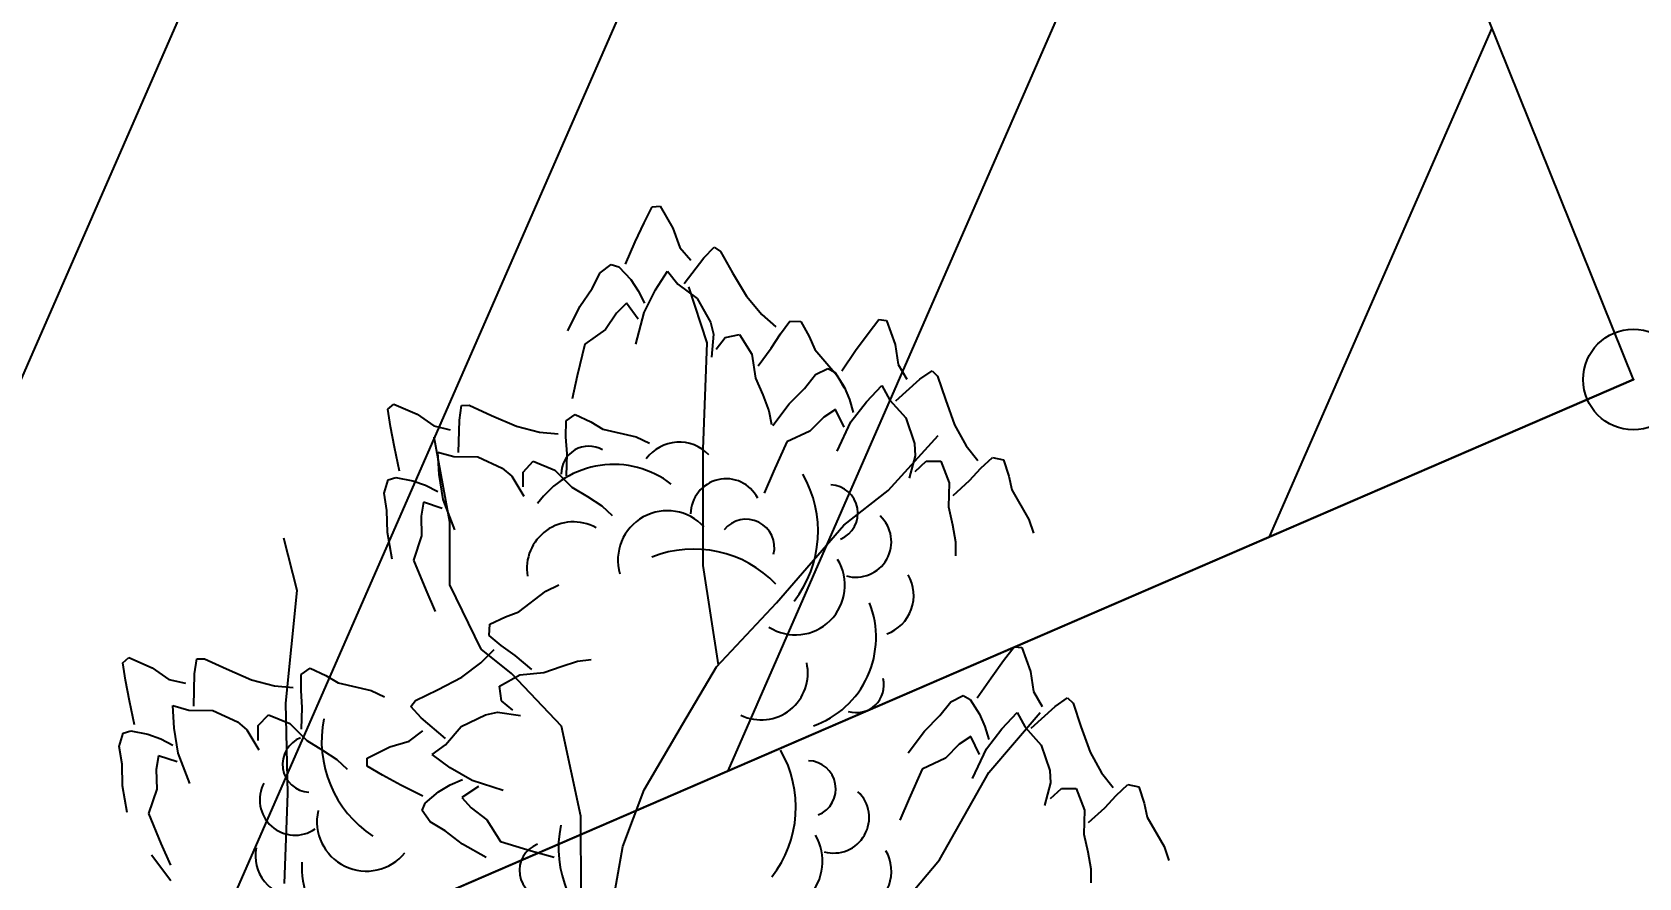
# Model space of a CAD drawing. Header units: millimetres. Extents: x 524954 to 526204, y 9523489 to 9524010.
# Drawn here: x 525715.86 to 525723.84, y 9523625.46 to 9523629.66 of the extents above; entities that cross this region are included whole.
import ezdxf

# ---------------------------------------------------------------- set-up
doc = ezdxf.new("R2010")
doc.units = ezdxf.units.MM
doc.header["$PDMODE"] = 32
doc.header["$PDSIZE"] = 0.5
doc.linetypes.add('ACAD_ISO12W100', pattern=[21, 12, -3, 0, -3, 0, -3])
for name, color, linetype in [('Arbre', 34, 'ACAD_ISO12W100'), ('Bati', 6, 'Continuous'), ('Bati_H', 1, 'Continuous'), ('Cloture', 7, 'Continuous'), ('TopoAlt', 3, 'Continuous'), ('TOPOJIS', 7, 'Continuous')]:
    doc.layers.add(name, color=color, linetype=linetype)
doc.styles.add('Simplex 1.0', font='Simplex.shx', dxfattribs={"width": 0.99, "height": 1})

# ---------------------------------------------------------------- blocks, each defined once
blk = doc.blocks.new('TCPOINT M')
at = {"color": 0}
blk.add_point((0, 0), dxfattribs=at)
at = {"layer": 'TopoAlt', "style": 'Simplex 1.0', "width": 0.99}
blk.add_attdef('ALT', (0.15, 0.15), '', height=1, dxfattribs=at)
blk = doc.blocks.new('v088')
at = {"color": 3, "linetype": 'Continuous'}
for p, q in [((-0.0239, 12.3184), (0.0161, 12.3965)), ((0.0161, 12.3965), (0.0546, 12.3999)), ((0.0546, 12.3999), (0.1184, 12.2906)), ((-0.0686, 12.2238), (-0.0239, 12.3184)), ((-0.1179, 12.1126), (-0.0686, 12.2238)), ((0.1184, 12.2906), (0.1522, 12.1952)), ((0.1522, 12.1952), (0.2074, 12.1313)), ((0.1746, 12.0155), (0.2717, 12.1435)), ((0.2717, 12.1435), (0.3242, 12.1966)), ((0.3242, 12.1966), (0.3557, 12.1751)), ((0.3557, 12.1751), (0.415, 12.0689)), ((-0.2828, 11.9912), (-0.2428, 12.0693)), ((-0.2428, 12.0693), (-0.1881, 12.111)), ((-0.1881, 12.111), (-0.1505, 12.0986)), ((-0.1505, 12.0986), (-0.0915, 12.0354)), ((0.0317, 11.9844), (0.0922, 12.0781)), ((0.0922, 12.0781), (0.1437, 12.0135)), ((0.415, 12.0689), (0.4841, 11.9528)), ((-0.344, 11.9013), (-0.2828, 11.9912)), ((-0.0915, 12.0354), (-0.0536, 11.98)), ((-0.0252, 11.8718), (0.0317, 11.9844)), ((0.1437, 12.0135), (0.2395, 11.9416)), ((-0.1123, 11.9179), (-0.1618, 11.8694)), ((-0.0542, 11.8389), (-0.1123, 11.9179)), ((-0.0536, 11.98), (-0.0225, 11.9193)), ((0.2395, 11.9416), (0.3048, 11.8248)), ((0.4841, 11.9528), (0.5601, 11.8616)), ((-0.4033, 11.7804), (-0.344, 11.9013)), ((-0.1618, 11.8694), (-0.2169, 11.7884)), ((-0.066, 11.7153), (-0.0252, 11.8718)), ((0.3048, 11.8248), (0.32, 11.7651)), ((0.5601, 11.8616), (0.6304, 11.8005)), ((0.6527, 11.7656), (0.6994, 11.8293)), ((0.6994, 11.8293), (0.7544, 11.828)), ((0.7544, 11.828), (0.796, 11.7537)), ((1.0886, 11.7676), (1.1424, 11.8368)), ((1.1424, 11.8368), (1.1809, 11.833)), ((1.1809, 11.833), (1.2232, 11.7138)), ((-0.2169, 11.7884), (-0.3202, 11.714)), ((0.32, 11.7651), (0.3106, 11.6498)), ((0.3344, 11.6895), (0.378, 11.7487)), ((0.378, 11.7487), (0.4498, 11.7623)), ((0.4498, 11.7623), (0.5114, 11.6644)), ((0.6075, 11.6944), (0.6527, 11.7656)), ((0.796, 11.7537), (0.824, 11.6885)), ((1.027, 11.683), (1.0886, 11.7676)), ((-0.3202, 11.714), (-0.3572, 11.5582)), ((0.5114, 11.6644), (0.5299, 11.5465)), ((0.5418, 11.6075), (0.6075, 11.6944)), ((0.824, 11.6885), (0.9344, 11.5607)), ((0.9578, 11.583), (1.027, 11.683)), ((1.2232, 11.7138), (1.2386, 11.6137)), ((0.827, 11.5637), (0.8886, 11.5945)), ((0.8886, 11.5945), (0.9232, 11.5753)), ((1.2386, 11.6137), (1.2809, 11.5407)), ((-0.3572, 11.5582), (-0.3824, 11.4437)), ((0.5299, 11.5465), (0.5653, 11.4632)), ((0.7732, 11.4945), (0.827, 11.5637)), ((0.9232, 11.5753), (0.9693, 11.5022)), ((0.9344, 11.5607), (0.97, 11.497)), ((1.0809, 11.4291), (1.1578, 11.5099)), ((1.1578, 11.5099), (1.1963, 11.4368)), ((1.2271, 11.433), (1.3463, 11.5407)), ((1.3463, 11.5407), (1.4079, 11.583)), ((1.4079, 11.583), (1.4348, 11.556)), ((1.4348, 11.556), (1.4733, 11.4406)), ((0.5653, 11.4632), (0.5962, 11.3829)), ((0.6962, 11.4176), (0.7732, 11.4945)), ((0.9693, 11.5022), (0.9963, 11.4406)), ((0.9963, 11.4406), (1.0155, 11.3753)), ((1.004, 11.3291), (1.0809, 11.4291)), ((1.1963, 11.4368), (1.2771, 11.3483)), ((1.4733, 11.4406), (1.5194, 11.3137)), ((-1.2987, 11.3921), (-1.2695, 11.4174)), ((-1.2853, 11.3054), (-1.2987, 11.3921)), ((-1.2695, 11.4174), (-1.1537, 11.3664)), ((-1.1537, 11.3664), (-1.0704, 11.3089)), ((-0.9434, 11.3371), (-0.9319, 11.4109)), ((-0.9319, 11.4109), (-0.8938, 11.412)), ((-0.8938, 11.412), (-0.7835, 11.3608)), ((-0.7835, 11.3608), (-0.6595, 11.3072)), ((-0.4126, 11.3334), (-0.3673, 11.3647)), ((-0.3673, 11.3647), (-0.2901, 11.3288)), ((0.5962, 11.3829), (0.6091, 11.3149)), ((0.6155, 11.3099), (0.6962, 11.4176)), ((0.8693, 11.3522), (0.8001, 11.2829)), ((0.927, 11.3906), (0.8693, 11.3522)), ((0.9693, 11.3022), (0.927, 11.3906)), ((1.2771, 11.3483), (1.3194, 11.2214)), ((-1.266, 11.2026), (-1.2853, 11.3054)), ((-1.0704, 11.3089), (-0.9882, 11.2895)), ((-0.9469, 11.1764), (-0.9434, 11.3371)), ((-0.6595, 11.3072), (-0.5444, 11.2779)), ((-0.5444, 11.2779), (-0.4516, 11.2697)), ((-0.4131, 11.2545), (-0.4126, 11.3334)), ((-0.2901, 11.3288), (-0.2291, 11.2925)), ((-0.2291, 11.2925), (-0.0648, 11.2537)), ((0.8001, 11.2829), (0.6847, 11.2291)), ((0.9347, 11.1829), (1.004, 11.3291)), ((1.5194, 11.3137), (1.5771, 11.2099)), ((-1.2408, 11.0836), (-1.266, 11.2026)), ((-0.4079, 11.1703), (-0.4131, 11.2545)), ((-0.0648, 11.2537), (0.0014, 11.223)), ((0.6847, 11.2291), (0.6193, 11.0829)), ((1.3194, 11.2214), (1.3232, 11.1598)), ((1.5771, 11.2099), (1.6348, 11.1368)), ((-1.0503, 11.1789), (-0.9708, 11.1567)), ((-1.0444, 11.0675), (-1.0503, 11.1789)), ((-0.9708, 11.1567), (-0.851, 11.1547)), ((-0.851, 11.1547), (-0.7296, 11.0984)), ((-0.6257, 11.0796), (-0.5755, 11.1328)), ((-0.5755, 11.1328), (-0.4682, 11.0896)), ((-0.4102, 11.0614), (-0.4079, 11.1703)), ((1.3232, 11.1598), (1.2925, 11.0483)), ((1.3232, 11.0829), (1.3771, 11.1329)), ((1.3771, 11.1329), (1.4502, 11.1329)), ((1.4502, 11.1329), (1.4925, 11.0252)), ((1.6502, 11.0983), (1.7079, 11.1522)), ((1.7079, 11.1522), (1.7617, 11.1406)), ((1.7617, 11.1406), (1.7887, 11.0598)), ((-1.3166, 10.9752), (-1.2967, 11.0411)), ((-1.2967, 11.0411), (-1.2589, 11.0531)), ((-1.2589, 11.0531), (-1.1741, 11.0365)), ((-1.1741, 11.0365), (-1.1109, 11.0139)), ((-1.0245, 10.9429), (-1.0444, 11.0675)), ((-0.7296, 11.0984), (-0.6822, 11.0589)), ((-0.6822, 11.0589), (-0.6222, 10.96)), ((-0.6263, 11.0061), (-0.6257, 11.0796)), ((-0.4682, 11.0896), (-0.3841, 11.005)), ((0.6193, 11.0829), (0.5731, 10.9752)), ((1.4925, 11.0252), (1.4886, 10.906)), ((1.5117, 10.9637), (1.5925, 11.0368)), ((1.5925, 11.0368), (1.6502, 11.0983)), ((1.7887, 11.0598), (1.8041, 10.9906)), ((-1.3032, 10.8885), (-1.3166, 10.9752)), ((-1.1109, 11.0139), (-1.0501, 10.983)), ((-0.3841, 11.005), (-0.3065, 10.9583)), ((-0.3065, 10.9583), (-0.2344, 10.9114)), ((1.8041, 10.9906), (1.8887, 10.8444)), ((-1.3, 10.7798), (-1.3032, 10.8885)), ((-1.122, 10.9292), (-1.1336, 10.8608)), ((-1.0286, 10.8992), (-1.122, 10.9292)), ((-0.9657, 10.7922), (-1.0245, 10.9429)), ((-0.2344, 10.9114), (-0.1841, 10.8638)), ((1.4886, 10.906), (1.5079, 10.8175)), ((-1.1336, 10.8608), (-1.1308, 10.7629)), ((1.5079, 10.8175), (1.5233, 10.7329)), ((1.8887, 10.8444), (1.9118, 10.7752)), ((-1.2771, 10.6471), (-1.3, 10.7798)), ((-1.1308, 10.7629), (-1.1708, 10.642)), ((1.5233, 10.7329), (1.5233, 10.6636)), ((-1.1708, 10.642), (-1.1094, 10.4942)), ((-1.1094, 10.4942), (-1.0628, 10.3867)), ((-0.648, 10.3846), (-0.514, 10.4875)), ((-0.514, 10.4875), (-0.4484, 10.5194)), ((-0.7957, 10.2682), (-0.7912, 10.3231)), ((-0.7912, 10.3231), (-0.7146, 10.3603)), ((-0.7146, 10.3603), (-0.648, 10.3846)), ((-0.7348, 10.218), (-0.7957, 10.2682)), ((-2.6162, 10.1323), (-2.587, 10.1577)), ((-2.587, 10.1577), (-2.4712, 10.1066)), ((-2.2608, 10.0773), (-2.2494, 10.1511)), ((-2.2494, 10.1511), (-2.2113, 10.1522)), ((-2.2113, 10.1522), (-2.101, 10.101)), ((-0.8359, 10.1311), (-0.7709, 10.1978)), ((-0.6662, 10.1688), (-0.7348, 10.218)), ((-0.5833, 10.0982), (-0.6662, 10.1688)), ((-0.3559, 10.1397), (-0.2873, 10.1487)), ((1.7617, 10.1424), (1.8156, 10.2117)), ((1.8156, 10.2117), (1.8541, 10.2078)), ((1.8541, 10.2078), (1.8964, 10.0886)), ((-2.6028, 10.0456), (-2.6162, 10.1323)), ((-2.4712, 10.1066), (-2.3879, 10.0492)), ((-2.2643, 9.9167), (-2.2608, 10.0773)), ((-2.101, 10.101), (-1.977, 10.0475)), ((-1.7305, 9.9947), (-1.7301, 10.0737)), ((-1.7301, 10.0737), (-1.6848, 10.1049)), ((-1.6848, 10.1049), (-1.6075, 10.069)), ((-1.6075, 10.069), (-1.5466, 10.0327)), ((-0.9313, 10.0604), (-0.8359, 10.1311)), ((-0.7431, 10.0152), (-0.6418, 10.0712)), ((-0.6418, 10.0712), (-0.5231, 10.0829)), ((-0.5231, 10.0829), (-0.4378, 10.1134)), ((-0.4378, 10.1134), (-0.3559, 10.1397)), ((1.7002, 10.0578), (1.7617, 10.1424)), ((1.8964, 10.0886), (1.9118, 9.9886)), ((-2.5835, 9.9428), (-2.6028, 10.0456)), ((-2.3879, 10.0492), (-2.3057, 10.0298)), ((-1.977, 10.0475), (-1.8618, 10.0181)), ((-1.8618, 10.0181), (-1.7691, 10.0099)), ((-1.7254, 9.9105), (-1.7305, 9.9947)), ((-1.5466, 10.0327), (-1.3822, 9.9939)), ((-1.3822, 9.9939), (-1.316, 9.9632)), ((-1.1606, 9.945), (-1.0512, 9.9981)), ((-1.0512, 9.9981), (-0.9313, 10.0604)), ((-0.7336, 9.9427), (-0.7431, 10.0152)), ((1.631, 9.9578), (1.7002, 10.0578)), ((1.9118, 9.9886), (1.9541, 9.9155)), ((-2.5582, 9.8238), (-2.5835, 9.9428)), ((-2.3678, 9.9191), (-2.2883, 9.8969)), ((-2.3619, 9.8077), (-2.3678, 9.9191)), ((-1.7277, 9.8016), (-1.7254, 9.9105)), ((-1.1838, 9.9148), (-1.1606, 9.945)), ((-1.1339, 9.8592), (-1.1838, 9.9148)), ((-0.677, 9.8958), (-0.7336, 9.9427)), ((1.4463, 9.8693), (1.5002, 9.9386)), ((1.5002, 9.9386), (1.5617, 9.9693)), ((1.5617, 9.9693), (1.5963, 9.9501)), ((1.5963, 9.9501), (1.6425, 9.877)), ((1.9002, 9.8078), (2.0195, 9.9155)), ((2.0195, 9.9155), (2.081, 9.9578)), ((2.081, 9.9578), (2.1079, 9.9309)), ((2.1079, 9.9309), (2.1464, 9.8155)), ((-2.2883, 9.8969), (-2.1685, 9.895)), ((-2.1685, 9.895), (-2.0471, 9.8386)), ((-2.0471, 9.8386), (-1.9997, 9.7992)), ((-1.9432, 9.8199), (-1.893, 9.873)), ((-1.893, 9.873), (-1.7856, 9.8299)), ((-1.7856, 9.8299), (-1.7015, 9.7452)), ((-1.0116, 9.755), (-1.1339, 9.8592)), ((-0.9342, 9.8156), (-0.8138, 9.874)), ((-0.8138, 9.874), (-0.7533, 9.8858)), ((-0.7533, 9.8858), (-0.6387, 9.8698)), ((1.3694, 9.7924), (1.4463, 9.8693)), ((1.6425, 9.877), (1.6694, 9.8155)), ((1.7541, 9.8039), (1.831, 9.8847)), ((1.831, 9.8847), (1.8695, 9.8116)), ((-2.634, 9.7155), (-2.6142, 9.7814)), ((-2.6142, 9.7814), (-2.5764, 9.7933)), ((-2.5764, 9.7933), (-2.4916, 9.7768)), ((-2.4916, 9.7768), (-2.4283, 9.7541)), ((-2.4283, 9.7541), (-2.3676, 9.7232)), ((-2.3419, 9.6831), (-2.3619, 9.8077)), ((-1.9997, 9.7992), (-1.9397, 9.7002)), ((-1.9438, 9.7464), (-1.9432, 9.8199)), ((-1.1923, 9.7429), (-1.1254, 9.7944)), ((-1.0114, 9.724), (-0.9342, 9.8156)), ((1.2886, 9.6847), (1.3694, 9.7924)), ((1.6002, 9.7655), (1.5425, 9.727)), ((1.6425, 9.677), (1.6002, 9.7655)), ((1.6694, 9.8155), (1.6887, 9.7501)), ((1.6771, 9.7039), (1.7541, 9.8039)), ((1.8695, 9.8116), (1.9502, 9.7232)), ((2.1464, 9.8155), (2.1926, 9.6885)), ((-2.6206, 9.6288), (-2.634, 9.7155)), ((-2.4395, 9.6694), (-2.4511, 9.6011)), ((-2.3461, 9.6395), (-2.4395, 9.6694)), ((-2.2831, 9.5325), (-2.3419, 9.6831)), ((-1.7015, 9.7452), (-1.624, 9.6985)), ((-1.624, 9.6985), (-1.5519, 9.6516)), ((-1.4022, 9.6572), (-1.2895, 9.7147)), ((-1.2895, 9.7147), (-1.1923, 9.7429)), ((-1.0789, 9.6763), (-1.0114, 9.724)), ((-0.9888, 9.6106), (-1.0789, 9.6763)), ((1.5425, 9.727), (1.4733, 9.6578)), ((1.6079, 9.5578), (1.6771, 9.7039)), ((1.9502, 9.7232), (1.9925, 9.5962)), ((2.1926, 9.6885), (2.2503, 9.5847)), ((-2.6175, 9.52), (-2.6206, 9.6288)), ((-2.4511, 9.6011), (-2.4483, 9.5032)), ((-1.5519, 9.6516), (-1.5015, 9.6041)), ((-1.401, 9.6186), (-1.4022, 9.6572)), ((-1.3254, 9.5742), (-1.401, 9.6186)), ((-0.8796, 9.5473), (-0.9888, 9.6106)), ((1.3579, 9.6039), (1.2925, 9.4577)), ((1.4733, 9.6578), (1.3579, 9.6039)), ((1.9925, 9.5962), (1.9964, 9.5347)), ((-2.5946, 9.3874), (-2.6175, 9.52)), ((-1.2335, 9.5242), (-1.3254, 9.5742)), ((-1.1253, 9.4685), (-1.2335, 9.5242)), ((-1.0467, 9.4905), (-0.9892, 9.5252)), ((-0.9892, 9.5252), (-0.9269, 9.5527)), ((-0.8484, 9.5165), (-0.9306, 9.463)), ((-0.7257, 9.4976), (-0.8796, 9.5473)), ((1.9964, 9.5347), (1.9656, 9.4231)), ((1.9964, 9.4577), (2.0502, 9.5077)), ((2.0502, 9.5077), (2.1233, 9.5077)), ((2.1233, 9.5077), (2.1656, 9.4)), ((2.2503, 9.5847), (2.308, 9.5116)), ((2.3233, 9.4731), (2.381, 9.527)), ((2.381, 9.527), (2.4349, 9.5154)), ((2.4349, 9.5154), (2.4618, 9.4347)), ((-2.4483, 9.5032), (-2.4883, 9.3823)), ((-1.1278, 9.3984), (-1.1132, 9.4352)), ((-1.1132, 9.4352), (-1.0467, 9.4905)), ((-0.9306, 9.463), (-0.885, 9.4108)), ((1.2925, 9.4577), (1.2463, 9.35)), ((2.2657, 9.4116), (2.3233, 9.4731)), ((2.4618, 9.4347), (2.4772, 9.3654)), ((-2.4883, 9.3823), (-2.4269, 9.2344)), ((-1.0892, 9.3413), (-1.1278, 9.3984)), ((-0.885, 9.4108), (-0.8073, 9.3511)), ((-0.8073, 9.3511), (-0.7389, 9.2437)), ((2.1656, 9.4), (2.1618, 9.2808)), ((2.1849, 9.3385), (2.2657, 9.4116)), ((2.4772, 9.3654), (2.5618, 9.2193)), ((-1.0136, 9.2969), (-1.0892, 9.3413)), ((-0.9273, 9.2307), (-1.0136, 9.2969)), ((2.1618, 9.2808), (2.181, 9.1923)), ((-2.4269, 9.2344), (-2.3802, 9.1269)), ((-0.81, 9.1646), (-0.9273, 9.2307)), ((-0.7389, 9.2437), (-0.5855, 9.1979)), ((-0.5855, 9.1979), (-0.4727, 9.1661)), ((2.181, 9.1923), (2.1964, 9.1077)), ((2.5618, 9.2193), (2.5849, 9.15)), ((2.1964, 9.1077), (2.1964, 9.0385))]:
    blk.add_line(p, q, dxfattribs=at)
at = {"linetype": 'Continuous'}
for p, q in [((0.2897, 11.7219), (0.1969, 11.9998)), ((0.2697, 11.1929), (0.2897, 11.7219)), ((-0.9914, 10.8307), (-1.0686, 11.252)), ((0.2693, 10.6145), (0.2697, 11.1929)), ((1.1882, 10.9882), (1.4374, 11.2608)), ((0.9679, 10.8157), (1.1882, 10.9882)), ((-0.9911, 10.5198), (-0.9914, 10.8307)), ((0.6339, 10.4293), (0.9679, 10.8157)), ((-1.7492, 10.4915), (-1.8168, 10.7513)), ((0.3448, 10.1217), (0.2693, 10.6145)), ((-1.8059, 9.9306), (-1.7492, 10.4915)), ((-0.8352, 10.1996), (-0.9911, 10.5198)), ((0.3358, 10.1122), (0.6339, 10.4293)), ((-0.6834, 10.0784), (-0.8352, 10.1996)), ((-0.4354, 9.8162), (-0.6834, 10.0784)), ((0.1676, 9.8288), (0.3358, 10.1122)), ((-1.7966, 9.483), (-1.8059, 9.9306)), ((-0.0246, 9.5014), (0.1676, 9.8288)), ((1.6901, 9.587), (1.945, 9.8846)), ((-0.339, 9.3704), (-0.4354, 9.8162)), ((1.4442, 9.1527), (1.6901, 9.587)), ((-1.8121, 9.0349), (-1.7966, 9.483)), ((-0.1306, 9.2193), (-0.0246, 9.5014)), ((-0.337, 8.9787), (-0.339, 9.3704)), ((-0.1861, 8.901), (-0.1306, 9.2193)), ((-2.3783, 9.048), (-2.4742, 9.1766)), ((1.08, 8.7222), (1.4442, 9.1527))]:
    blk.add_line(p, q, dxfattribs=at)
at = {"color": 3, "linetype": 'Continuous'}
for centre, major_axis, start_param, end_param in [((-0.3005, 11.0717), (0.0964, 0.0964), 0.254619, 2.377018), ((0.1501, 11.0237), (0.1445, 0.1445), 6.263619, 7.998733), ((-0.1756, 10.6509), (0.3298, 0.3298), 0.12682, 1.733702), ((0.3829, 10.8698), (-0.1246, 0.1246), 4.396235, 7.060094), ((0.2754, 10.7857), (0.3995, 0.3995), 4.836335, 6.022049), ((0.8987, 10.8757), (0.099, 0.099), 4.31771, 7.031286), ((0.0911, 10.6412), (0.1741, 0.1741), 6.236163, 8.918901), ((-0.3757, 10.5998), (0.1641, 0.1641), 0.282297, 2.520721), ((0.4834, 10.7051), (-0.099, 0.099), 3.680741, 6.394318), ((1.0287, 10.7332), (-0.1246, 0.1246), 2.081137, 4.744996), ((0.2226, 10.1318), (-0.3995, 0.3995), 4.689978, 5.875693), ((0.7276, 10.5169), (-0.1741, 0.1741), 1.793126, 4.475865), ((1.1114, 10.4666), (-0.1445, 0.1445), 2.713295, 4.448408), ((0.6623, 10.2582), (-0.3298, 0.3298), 2.69514, 4.302022), ((0.5573, 10.0804), (0.1641, 0.1641), 3.478918, 5.717341), ((1.0314, 10.0206), (0.0964, 0.0964), 3.62262, 5.745019), ((-1.0632, 9.7428), (0.3995, 0.3995), 2.158504, 3.344219), ((-1.6825, 9.6282), (-0.099, 0.099), -0.421529, 2.292047), ((0.1648, 9.4153), (0.3995, 0.3995), 4.836335, 6.022049), ((0.7881, 9.5054), (-0.099, 0.099), 2.746913, 5.46049), ((-1.7599, 9.4514), (-0.1246, 0.1246), 0.293965, 2.957824), ((0.9181, 9.3628), (0.1246, 0.1246), 3.651933, 6.315792), ((-1.4053, 9.3432), (0.1741, 0.1741), 2.133893, 4.816631), ((0.1148, 9.2139), (-0.3995, 0.3995), 0.587708, 1.773422), ((0.617, 9.1466), (-0.1741, 0.1741), 1.793126, 4.475865), ((-1.7527, 9.1724), (-0.1445, 0.1445), 0.590553, 2.325666), ((-0.5045, 9.0993), (0.099, 0.099), 1.149268, 3.862844), ((1.0008, 9.0963), (-0.1445, 0.1445), 2.713295, 4.448408), ((-1.2605, 9.1191), (0.3298, 0.3298), 2.307735, 3.914618)]:
    blk.add_ellipse(centre, major_axis=major_axis, ratio=1, start_param=start_param, end_param=end_param, dxfattribs=at)

msp = doc.modelspace()

# ---------------------------------------------------------------- hatches: boundary and pattern name
at = {"layer": 'Bati_H'}
h = msp.add_hatch(dxfattribs=at)
h.set_pattern_fill('_U', color=256, scale=2, angle=66.35606, style=0, pattern_type=0)
h.set_pattern_definition([(66.356060545, (0, 0), (-1.8321108744, 0.80210332498), [])])
h.paths.add_polyline_path([(525698.434, 9523617.5299), (525712.0651, 9523622.8598), (525723.8174, 9523627.9351), (525721.9547, 9523632.56), (525715.0585, 9523629.985), (525712.202, 9523636.2914), (525683.9843, 9523625.3917), (525684.9855, 9523622.2675), (525694.6861, 9523625.975), (525696.7428, 9523621.8801), (525696.7343, 9523621.8768)])

# ---------------------------------------------------------------- linework, layer by layer
at = {"layer": 'Bati', "flags": 128}
msp.add_lwpolyline([(525698.434, 9523617.5299), (525712.0651, 9523622.8598), (525723.8174, 9523627.9351), (525721.9547, 9523632.56), (525715.0585, 9523629.985), (525712.202, 9523636.2914), (525683.9843, 9523625.3917), (525684.9855, 9523622.2675), (525694.6861, 9523625.975), (525696.7428, 9523621.8801), (525696.7343, 9523621.8768)], close=True, dxfattribs=at)
at = {"layer": 'Cloture'}
msp.add_line((525723.8174, 9523627.9351), (525712.0651, 9523622.8598), dxfattribs=at)
at = {"layer": 'Cloture', "flags": 128}
msp.add_lwpolyline([(525723.8174, 9523627.9351), (525721.9547, 9523632.56)], dxfattribs=at)

# ---------------------------------------------------------------- block references
at = {"layer": 'Arbre'}
msp.add_blockref('v088', (525718.923, 9523616.396), dxfattribs=at)
at = {"layer": 'TOPOJIS'}
ref = msp.add_blockref('TCPOINT M', (525723.8174, 9523627.9351, 272.04), dxfattribs=at)
ref.add_attrib('ALT', '272.04', (525723.8674, 9523627.9851, 272.04), dxfattribs={"layer": 'TopoAlt', "height": 1, "style": 'Simplex 1.0', "width": 0.99})

doc.saveas('drawing.dxf')
